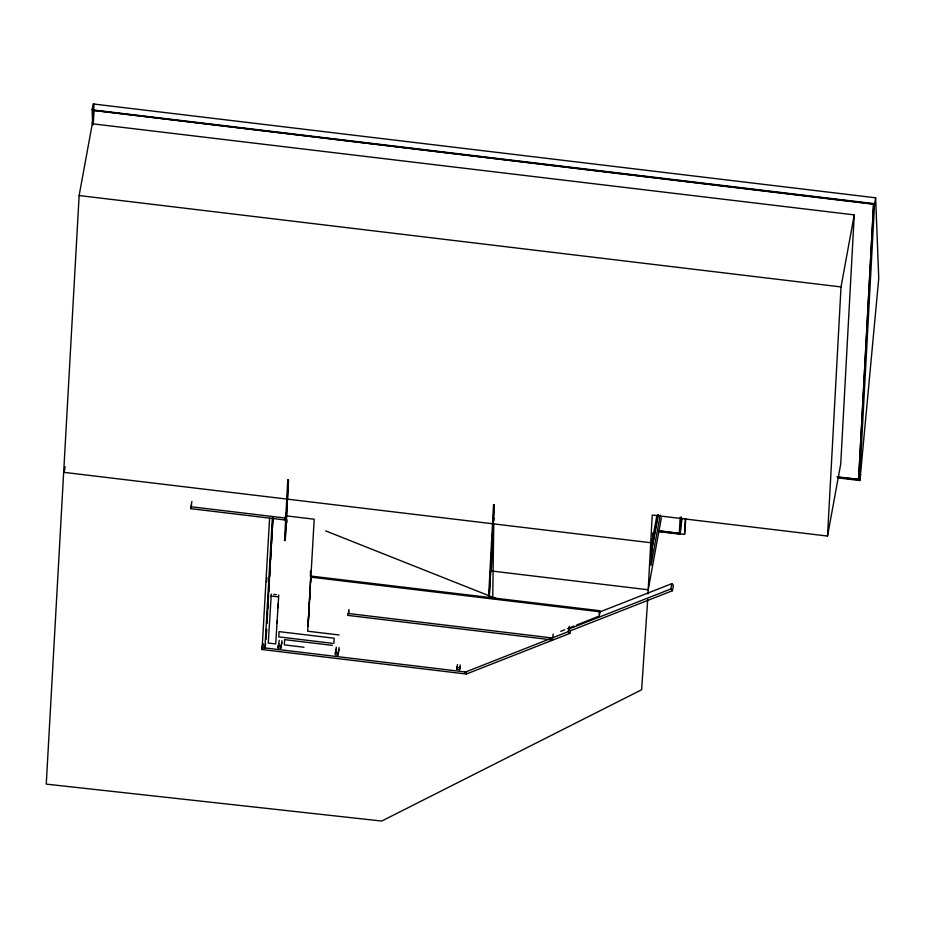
<?xml version="1.0" encoding="UTF-8"?>
<svg xmlns="http://www.w3.org/2000/svg" width="925" height="925" viewBox="0 0 925 925"><rect width="100%" height="100%" fill="white"/><g stroke="black" fill="none" stroke-linecap="round" stroke-linejoin="round"><path stroke-width="1.39" d="M310.43 576.576L310.476 570.841M492.736 598.556L493.753 523.897L491.221 570.956L648.182 589.78L661.398 517.734M92.974 120.134L79.134 195.533L46.25 784.122L381.713 821.053L641.638 689.749L647.685 599.678M94.13 104.062L92.303 123.777L854.249 214.877L840.732 464.015L827.517 536.061L652.229 515.04L647.986 593.977M93.286 123.892L94.049 110.457L873.605 203.963L858.654 479.404L837.229 477.115M285.709 515.988L284.981 519.966L190.804 508.669L191.88 501.431M570.355 630.711L569.869 633.371L466.362 674.024L262.064 649.523L262.897 643.603L262.18 647.477L264.92 647.801L265.648 643.927M284.981 519.966L286.056 512.727M281.882 642.597L280.853 648.205L278.101 647.87L279.234 640.331M284.542 540.558L287.767 479.913M285.131 540.628L288.415 480.04L287.825 479.971M285.305 539.136L288.507 479.994M286.9 522.729L286.981 519.781M280.853 648.205L281.986 640.667M599.469 614.986L599.701 610.708L310.823 576.055L307.69 631.208L339.14 634.978M308.268 623.173L310.823 576.055M333.867 643.488L334.156 638.227L279.061 631.625L278.772 636.886L332.457 643.326M336.33 647.176L335.197 654.727L337.949 655.05L338.966 649.454M337.949 655.05L339.082 647.512M553.219 634.007L552.387 639.915L348.124 615.414L348.956 609.506M460.095 666.844L459.586 669.642L456.834 669.307L457.459 664.578M459.586 669.642L460.199 664.902M488.516 598.417L493.534 504.587M489.094 598.487L494.181 504.726L493.592 504.657M489.186 598.44L494.274 504.68M493.811 521.006L493.962 518.127M599.701 610.708L599.273 616.05L576.68 625.011M652.83 533.598L650.98 565.325L660.207 515.063M652.125 547.773L653.096 532.603M657.848 530.834L679.274 533.401L680.187 517.306M658.739 531.632L680.222 534.211L681.158 516.959M681.482 518.208L680.222 534.211M681.609 522.59L681.841 518.266M667.434 532.326L684.558 534.373L685.413 518.567M685.772 518.648L684.558 534.373M827.517 536.061L841.022 286.923L854.249 214.877M858.608 479.682L873.605 203.963M838.177 477.924L859.556 480.491L874.564 203.673L875.64 197.8L93.148 103.947L92.118 109.532L92.731 125.257M856.041 479.717L859.961 480.191L860.111 477.416M875.64 197.8L878.75 278.39L859.961 480.191M262.18 647.477L269.591 518.127M266.608 581.941L266.851 577.628M264.92 647.801L272.343 518.451M265.972 639.198L266.55 629.15M266.874 623.415L272.968 517.168M266.053 638.77L266.631 629.694M266.955 622.976L267.533 613.888M267.776 608.615L268.528 596.637M268.77 591.387L269.429 580.831M269.684 576.518L270.331 564.111M270.586 559.798L271.245 548.317M271.488 544.004L272.147 533.401M272.389 528.21L273.06 517.584M271.291 594.07L268.262 643.06L275.708 643.962L278.749 594.96M277.13 623.496L277.292 620.64M278.02 607.806L278.263 603.516M308.048 626.294L309.424 602.314M309.586 599.539L310.222 588.462M310.557 582.692L314.199 519.214L285.883 515.815M94.049 110.457L873.547 204.24M65.143 466.732L64.114 472.363L650.737 542.721M190.804 508.669L191.533 504.692M262.064 649.523L262.793 645.546M278.101 647.87L278.876 643.673M335.451 653.316L336.226 649.119M348.124 615.414L348.852 611.437M456.834 669.307L457.355 666.509M569.869 633.371L568.32 631.613L569.291 626.306M652.333 540.408L656.947 515.271M652.391 545.553L658.033 514.832M650.818 555.312L658.253 514.82M679.274 533.401L657.906 530.557M670.891 588.947L568.84 629.035L570.401 630.792L672.452 590.705L670.891 588.947L671.874 583.64L599.354 612.13M672.452 590.705L673.423 585.398L671.874 583.64M859.556 480.491L860.632 474.629M560.723 631.347L564.712 629.763M567.372 628.711L574.02 626.075M568.32 631.613L464.812 672.278L466.362 674.024L466.431 672.093L262.168 647.593M92.118 109.532L93.101 109.647L93.205 112.341M93.055 109.925L874.564 203.673M79.134 195.533L841.022 286.923M837.287 476.837L858.654 479.404M840.305 477.832L844.594 478.341M847.45 478.688L851.752 479.208M660.3 531.47L664.578 531.979M190.908 506.738L285.085 518.023M310.627 577.119L599.504 611.76M273.777 594.37L276.263 594.659M270.933 595.978L278.39 596.879M348.228 613.483L552.491 637.984M332.329 645.361L284.646 639.638L284.357 644.898L304.001 647.246M278.205 645.939L280.957 646.263M335.301 652.784L338.053 653.108M456.938 667.376L459.69 667.7M325.669 530.892L497.06 598.938"/></g></svg>
